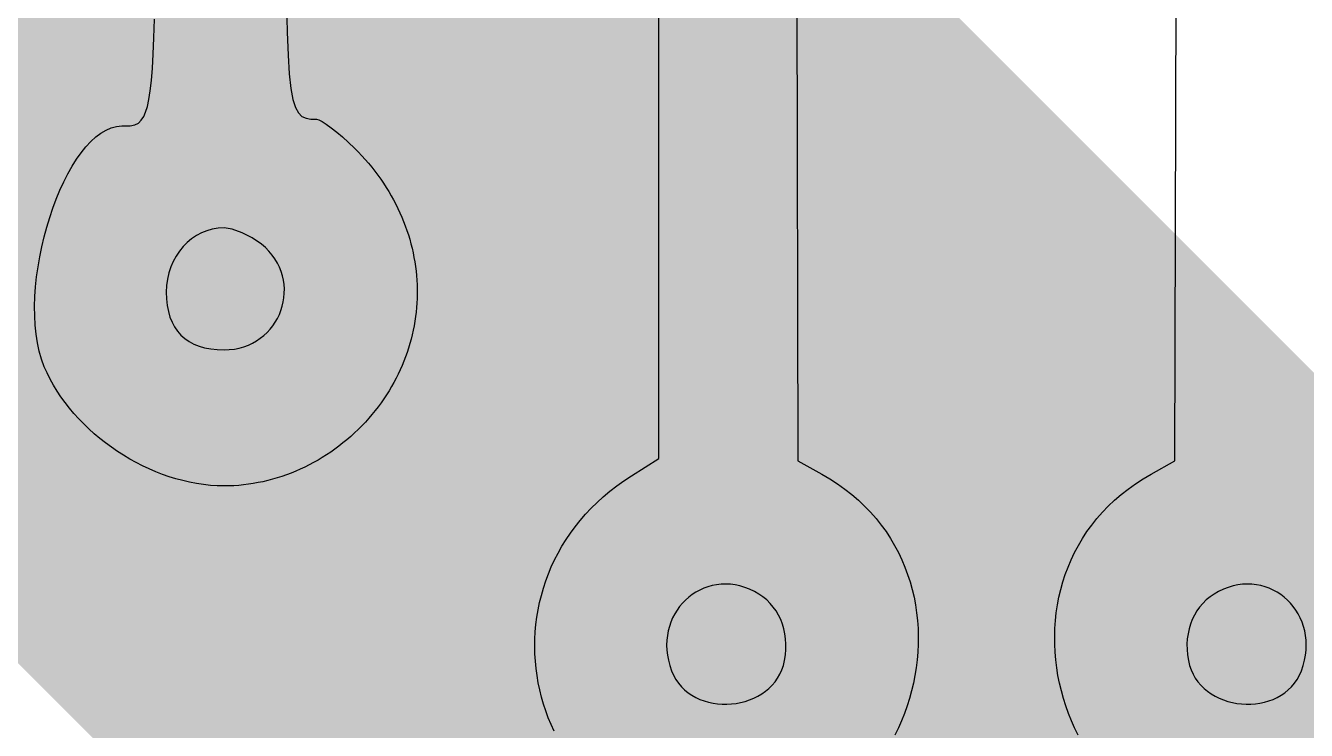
# Model space of a CAD drawing. Header units: inches. Extents: x -14 to 338, y 0 to 125.
# Drawn here: x 20.05 to 23.476, y 44.987 to 46.872 of the extents above; entities that cross this region are included whole.
import ezdxf

# ---------------------------------------------------------------- set-up
doc = ezdxf.new("R2010")
doc.units = ezdxf.units.IN
for name, color, linetype in [('Bottom Layer', 5, 'Continuous'), ('Bottom Overlay', 54, 'Continuous'), ('Top Overlay', 2, 'Continuous')]:
    doc.layers.add(name, color=color, linetype=linetype)

# ---------------------------------------------------------------- blocks, each defined once
blk = doc.blocks.new('IMPORTED_IMAGE_B_2')
at = {"layer": 'Bottom Overlay'}
for p, q in [((10.4995, -19.1533), (10.5088, -15.4235)), ((10.4359, -19.1886), (10.4995, -19.1533)), ((10.3741, -19.2285), (10.3937, -19.2145)), ((10.3937, -19.2145), (10.4143, -19.2012)), ((10.4143, -19.2012), (10.4359, -19.1886)), ((10.3378, -19.2583), (10.3554, -19.2431)), ((10.3554, -19.2431), (10.3741, -19.2285)), ((10.3054, -19.2904), (10.3211, -19.274)), ((10.3211, -19.274), (10.3378, -19.2583)), ((10.2769, -19.3245), (10.2907, -19.3072)), ((10.2907, -19.3072), (10.3054, -19.2904)), ((10.2521, -19.3605), (10.264, -19.3423)), ((10.264, -19.3423), (10.2769, -19.3245)), ((10.231, -19.398), (10.2411, -19.379)), ((10.2411, -19.379), (10.2521, -19.3605)), ((10.2135, -19.4369), (10.2218, -19.4173)), ((10.2218, -19.4173), (10.231, -19.398)), ((10.2061, -19.4567), (10.2135, -19.4369)), ((10.1939, -19.4972), (10.1996, -19.4769)), ((10.1996, -19.4769), (10.2061, -19.4567)), ((10.6548, -19.4875), (10.6419, -19.4914)), ((10.6676, -19.4848), (10.6548, -19.4875)), ((10.6548, -19.4875), (10.6548, -19.4875)), ((10.6803, -19.4831), (10.6676, -19.4848)), ((10.6676, -19.4848), (10.6676, -19.4848)), ((10.6928, -19.4825), (10.6803, -19.4831)), ((10.6803, -19.4831), (10.6803, -19.4831)), ((10.7051, -19.4828), (10.6928, -19.4825)), ((10.6928, -19.4825), (10.6928, -19.4825)), ((10.7171, -19.4842), (10.7051, -19.4828)), ((10.7051, -19.4828), (10.7051, -19.4828)), ((10.7289, -19.4864), (10.7171, -19.4842)), ((10.7171, -19.4842), (10.7171, -19.4842)), ((10.7403, -19.4895), (10.7289, -19.4864)), ((10.7289, -19.4864), (10.7289, -19.4864)), ((10.7514, -19.4935), (10.7403, -19.4895)), ((10.7403, -19.4895), (10.7403, -19.4895)), ((10.1852, -19.5384), (10.1891, -19.5177)), ((10.1891, -19.5177), (10.1939, -19.4972)), ((10.5831, -19.525), (10.5738, -19.5341)), ((10.5932, -19.5167), (10.5831, -19.525)), ((10.5831, -19.525), (10.5831, -19.525)), ((10.6041, -19.5092), (10.5932, -19.5167)), ((10.5932, -19.5167), (10.5932, -19.5167)), ((10.6159, -19.5025), (10.6041, -19.5092)), ((10.6041, -19.5092), (10.6041, -19.5092)), ((10.6289, -19.4963), (10.6159, -19.5025)), ((10.6159, -19.5025), (10.6159, -19.5025)), ((10.6419, -19.4914), (10.6289, -19.4963)), ((10.6289, -19.4963), (10.6289, -19.4963)), ((10.6419, -19.4914), (10.6419, -19.4914)), ((10.7621, -19.4984), (10.7514, -19.4935)), ((10.7514, -19.4935), (10.7514, -19.4935)), ((10.7724, -19.504), (10.7621, -19.4984)), ((10.7621, -19.4984), (10.7621, -19.4984)), ((10.7822, -19.5103), (10.7724, -19.504)), ((10.7724, -19.504), (10.7724, -19.504)), ((10.7914, -19.5174), (10.7822, -19.5103)), ((10.7822, -19.5103), (10.7822, -19.5103)), ((10.8002, -19.5252), (10.7914, -19.5174)), ((10.7914, -19.5174), (10.7914, -19.5174)), ((10.1798, -19.5801), (10.1821, -19.5592)), ((10.1821, -19.5592), (10.1852, -19.5384)), ((10.5579, -19.5544), (10.5513, -19.5655)), ((10.5654, -19.5439), (10.5579, -19.5544)), ((10.5579, -19.5544), (10.5579, -19.5544)), ((10.5738, -19.5341), (10.5654, -19.5439)), ((10.5654, -19.5439), (10.5654, -19.5439)), ((10.5738, -19.5341), (10.5738, -19.5341)), ((10.8084, -19.5336), (10.8002, -19.5252)), ((10.8002, -19.5252), (10.8002, -19.5252)), ((10.816, -19.5426), (10.8084, -19.5336)), ((10.8084, -19.5336), (10.8084, -19.5336)), ((10.8229, -19.5522), (10.816, -19.5426)), ((10.816, -19.5426), (10.816, -19.5426)), ((10.8291, -19.5623), (10.8229, -19.5522)), ((10.8229, -19.5522), (10.8229, -19.5522)), ((10.1784, -19.6011), (10.1798, -19.5801)), ((10.5409, -19.5894), (10.5371, -19.6021)), ((10.5457, -19.5771), (10.5409, -19.5894)), ((10.5409, -19.5894), (10.5409, -19.5894)), ((10.5513, -19.5655), (10.5457, -19.5771)), ((10.5457, -19.5771), (10.5457, -19.5771)), ((10.5513, -19.5655), (10.5513, -19.5655)), ((10.8347, -19.573), (10.8291, -19.5623)), ((10.8291, -19.5623), (10.8291, -19.5623)), ((10.8394, -19.5841), (10.8347, -19.573)), ((10.8347, -19.573), (10.8347, -19.573)), ((10.8434, -19.5957), (10.8394, -19.5841)), ((10.8394, -19.5841), (10.8394, -19.5841)), ((10.1778, -19.6222), (10.1784, -19.6011)), ((10.178, -19.6432), (10.1778, -19.6222)), ((10.5343, -19.6153), (10.5325, -19.629)), ((10.5371, -19.6021), (10.5343, -19.6153)), ((10.5343, -19.6153), (10.5343, -19.6153)), ((10.5371, -19.6021), (10.5371, -19.6021)), ((10.8466, -19.6077), (10.8434, -19.5957)), ((10.8434, -19.5957), (10.8434, -19.5957)), ((10.8489, -19.6201), (10.8466, -19.6077)), ((10.8466, -19.6077), (10.8466, -19.6077)), ((10.8502, -19.6328), (10.8489, -19.6201)), ((10.8489, -19.6201), (10.8489, -19.6201)), ((10.1789, -19.6642), (10.178, -19.6432)), ((10.5325, -19.629), (10.5316, -19.643)), ((10.5316, -19.643), (10.5316, -19.643)), ((10.5316, -19.643), (10.5318, -19.6574)), ((10.5318, -19.6574), (10.5318, -19.6574)), ((10.5318, -19.6574), (10.5331, -19.6721)), ((10.5325, -19.629), (10.5325, -19.629)), ((10.8486, -19.6725), (10.8502, -19.659)), ((10.8507, -19.6458), (10.8502, -19.6328)), ((10.8502, -19.6328), (10.8502, -19.6328)), ((10.8502, -19.659), (10.8507, -19.6458)), ((10.8502, -19.659), (10.8502, -19.659)), ((10.8507, -19.6458), (10.8507, -19.6458)), ((10.1807, -19.6852), (10.1789, -19.6642)), ((10.1833, -19.7061), (10.1807, -19.6852)), ((10.5331, -19.6721), (10.5331, -19.6721)), ((10.5331, -19.6721), (10.5354, -19.6871)), ((10.5354, -19.6871), (10.5354, -19.6871)), ((10.5354, -19.6871), (10.5384, -19.6998)), ((10.8424, -19.7001), (10.8461, -19.6862)), ((10.8461, -19.6862), (10.8486, -19.6725)), ((10.8461, -19.6862), (10.8461, -19.6862)), ((10.8486, -19.6725), (10.8486, -19.6725)), ((10.1866, -19.7269), (10.1833, -19.7061)), ((10.1907, -19.7476), (10.1866, -19.7269)), ((10.5384, -19.6998), (10.5384, -19.6998)), ((10.5384, -19.6998), (10.5425, -19.7119)), ((10.5425, -19.7119), (10.5425, -19.7119)), ((10.5425, -19.7119), (10.5477, -19.7233)), ((10.5477, -19.7233), (10.5477, -19.7233)), ((10.5477, -19.7233), (10.5538, -19.7339)), ((10.8262, -19.7373), (10.8324, -19.7262)), ((10.8324, -19.7262), (10.8376, -19.7141)), ((10.8324, -19.7262), (10.8324, -19.7262)), ((10.8376, -19.7141), (10.8424, -19.7001)), ((10.8376, -19.7141), (10.8376, -19.7141)), ((10.8424, -19.7001), (10.8424, -19.7001)), ((10.1956, -19.7681), (10.1907, -19.7476)), ((10.5538, -19.7339), (10.5538, -19.7339)), ((10.5538, -19.7339), (10.5608, -19.7438)), ((10.5608, -19.7438), (10.5608, -19.7438)), ((10.5608, -19.7438), (10.5687, -19.753)), ((10.5687, -19.753), (10.5687, -19.753)), ((10.5687, -19.753), (10.5773, -19.7615)), ((10.5773, -19.7615), (10.5773, -19.7615)), ((10.5773, -19.7615), (10.5866, -19.7692)), ((10.8025, -19.7655), (10.8112, -19.757)), ((10.8112, -19.757), (10.8191, -19.7476)), ((10.8112, -19.757), (10.8112, -19.757)), ((10.8191, -19.7476), (10.8262, -19.7373)), ((10.8191, -19.7476), (10.8191, -19.7476)), ((10.8262, -19.7373), (10.8262, -19.7373)), ((10.2012, -19.7884), (10.1956, -19.7681)), ((10.2076, -19.8085), (10.2012, -19.7884)), ((10.5866, -19.7692), (10.5866, -19.7692)), ((10.5866, -19.7692), (10.5965, -19.7761)), ((10.5965, -19.7761), (10.5965, -19.7761)), ((10.5965, -19.7761), (10.6069, -19.7823)), ((10.6069, -19.7823), (10.6069, -19.7823)), ((10.6069, -19.7823), (10.6179, -19.7877)), ((10.6179, -19.7877), (10.6179, -19.7877)), ((10.6179, -19.7877), (10.6292, -19.7924)), ((10.6292, -19.7924), (10.6292, -19.7924)), ((10.6292, -19.7924), (10.6409, -19.7962)), ((10.6409, -19.7962), (10.6409, -19.7962)), ((10.6409, -19.7962), (10.6529, -19.7993)), ((10.7267, -19.8011), (10.7387, -19.7985)), ((10.7387, -19.7985), (10.7504, -19.7951)), ((10.7387, -19.7985), (10.7387, -19.7985)), ((10.7504, -19.7951), (10.7618, -19.7909)), ((10.7504, -19.7951), (10.7504, -19.7951)), ((10.7618, -19.7909), (10.7727, -19.7858)), ((10.7618, -19.7909), (10.7618, -19.7909)), ((10.7727, -19.7858), (10.7832, -19.7799)), ((10.7727, -19.7858), (10.7727, -19.7858)), ((10.7832, -19.7799), (10.7932, -19.7731)), ((10.7832, -19.7799), (10.7832, -19.7799)), ((10.7932, -19.7731), (10.8025, -19.7655)), ((10.7932, -19.7731), (10.7932, -19.7731)), ((10.8025, -19.7655), (10.8025, -19.7655)), ((10.2147, -19.8284), (10.2076, -19.8085)), ((10.2225, -19.8479), (10.2147, -19.8284)), ((10.6529, -19.7993), (10.6529, -19.7993)), ((10.6529, -19.7993), (10.6651, -19.8016)), ((10.6651, -19.8016), (10.6651, -19.8016)), ((10.6651, -19.8016), (10.6774, -19.8031)), ((10.6774, -19.8031), (10.6774, -19.8031)), ((10.6774, -19.8031), (10.6898, -19.8038)), ((10.6898, -19.8038), (10.7022, -19.8037)), ((10.6898, -19.8038), (10.6898, -19.8038)), ((10.7022, -19.8037), (10.7145, -19.8028)), ((10.7022, -19.8037), (10.7022, -19.8037)), ((10.7145, -19.8028), (10.7267, -19.8011)), ((10.7145, -19.8028), (10.7145, -19.8028)), ((10.7267, -19.8011), (10.7267, -19.8011)), ((10.231, -19.8672), (10.2225, -19.8479)), ((10.2402, -19.8861), (10.231, -19.8672))]:
    blk.add_line(p, q, dxfattribs=at)
blk = doc.blocks.new('IMPORTED_IMAGE_B_3')
at = {"layer": 'Top Overlay'}
for p, q in [((9.4818, -15.4235), (9.4911, -19.1533)), ((9.1187, -19.1469), (9.1187, -16.4401)), ((8.1234, -17.9313), (8.1249, -18.0063)), ((7.7687, -18.0214), (7.7702, -17.9715)), ((8.1249, -18.0063), (8.1273, -18.068)), ((7.7668, -18.065), (7.7687, -18.0214)), ((7.7645, -18.1029), (7.7668, -18.065)), ((8.1273, -18.068), (8.1306, -18.1178)), ((7.7618, -18.1355), (7.7645, -18.1029)), ((8.1306, -18.1178), (8.1349, -18.1568)), ((7.7587, -18.1631), (7.7618, -18.1355)), ((7.7511, -18.2052), (7.7551, -18.1862)), ((7.7551, -18.1862), (7.7587, -18.1631)), ((8.1349, -18.1568), (8.1403, -18.1864)), ((8.1403, -18.1864), (8.147, -18.2079)), ((7.7412, -18.2324), (7.7464, -18.2204)), ((7.7464, -18.2204), (7.7511, -18.2052)), ((8.147, -18.2079), (8.1551, -18.2226)), ((8.1551, -18.2226), (8.1646, -18.2318)), ((7.6687, -18.2585), (7.6829, -18.2573)), ((7.6829, -18.2573), (7.7047, -18.2567)), ((7.7047, -18.2567), (7.7173, -18.2542)), ((7.7173, -18.2542), (7.727, -18.2495)), ((7.727, -18.2495), (7.7348, -18.2422)), ((7.7348, -18.2422), (7.7412, -18.2324)), ((8.1646, -18.2318), (8.1757, -18.2367)), ((8.1757, -18.2367), (8.1885, -18.2387)), ((8.1885, -18.2387), (8.2031, -18.2391)), ((8.2031, -18.2391), (8.2094, -18.2407)), ((8.2094, -18.2407), (8.2184, -18.2452)), ((8.2184, -18.2452), (8.2297, -18.2524)), ((8.2297, -18.2524), (8.2428, -18.262)), ((7.5999, -18.2991), (7.6132, -18.2868)), ((7.6132, -18.2868), (7.6268, -18.2765)), ((7.6268, -18.2765), (7.6406, -18.2683)), ((7.6406, -18.2683), (7.6546, -18.2622)), ((7.6546, -18.2622), (7.6687, -18.2585)), ((8.2428, -18.262), (8.2574, -18.2735)), ((8.2574, -18.2735), (8.2729, -18.2867)), ((8.2729, -18.2867), (8.2891, -18.3013)), ((7.5742, -18.3289), (7.5869, -18.3132)), ((7.5869, -18.3132), (7.5999, -18.2991)), ((8.2891, -18.3013), (8.3055, -18.317)), ((8.3055, -18.317), (8.3152, -18.3268)), ((7.5501, -18.3652), (7.5619, -18.3463)), ((7.5619, -18.3463), (7.5742, -18.3289)), ((8.3152, -18.3268), (8.3247, -18.3368)), ((8.3247, -18.3368), (8.3339, -18.347)), ((8.3339, -18.347), (8.3428, -18.3572)), ((8.3428, -18.3572), (8.3514, -18.3676)), ((7.5278, -18.4068), (7.5387, -18.3854)), ((7.5387, -18.3854), (7.5501, -18.3652)), ((8.3514, -18.3676), (8.3597, -18.3782)), ((8.3597, -18.3782), (8.3677, -18.3889)), ((8.3677, -18.3889), (8.3755, -18.3996)), ((7.5174, -18.4293), (7.5278, -18.4068)), ((8.3755, -18.3996), (8.3829, -18.4105)), ((8.3829, -18.4105), (8.39, -18.4215)), ((8.39, -18.4215), (8.3969, -18.4326)), ((7.4984, -18.477), (7.5076, -18.4527)), ((7.5076, -18.4527), (7.5174, -18.4293)), ((8.3969, -18.4326), (8.4034, -18.4439)), ((8.4034, -18.4439), (8.4097, -18.4552)), ((8.4097, -18.4552), (8.4156, -18.4666)), ((7.4899, -18.5021), (7.4984, -18.477)), ((8.4156, -18.4666), (8.4213, -18.478)), ((8.4213, -18.478), (8.4267, -18.4896)), ((8.4267, -18.4896), (8.4317, -18.5012)), ((7.475, -18.5538), (7.4821, -18.5277)), ((7.4821, -18.5277), (7.4899, -18.5021)), ((7.9402, -18.5308), (7.9248, -18.5334)), ((7.9561, -18.5299), (7.9402, -18.5308)), ((7.9402, -18.5308), (7.9402, -18.5308)), ((7.9781, -18.5334), (7.9561, -18.5299)), ((7.9561, -18.5299), (7.9561, -18.5299)), ((8.4317, -18.5012), (8.4365, -18.513)), ((8.4365, -18.513), (8.441, -18.5247)), ((8.441, -18.5247), (8.4452, -18.5366)), ((7.4687, -18.5803), (7.475, -18.5538)), ((7.8695, -18.559), (7.8576, -18.5688)), ((7.8822, -18.5505), (7.8695, -18.559)), ((7.8695, -18.559), (7.8695, -18.559)), ((7.8957, -18.5433), (7.8822, -18.5505)), ((7.8822, -18.5505), (7.8822, -18.5505)), ((7.9099, -18.5376), (7.8957, -18.5433)), ((7.8957, -18.5433), (7.8957, -18.5433)), ((7.9248, -18.5334), (7.9099, -18.5376)), ((7.9099, -18.5376), (7.9099, -18.5376)), ((7.9248, -18.5334), (7.9248, -18.5334)), ((8.0042, -18.5427), (7.9781, -18.5334)), ((7.9781, -18.5334), (7.9781, -18.5334)), ((8.0313, -18.5566), (8.0042, -18.5427)), ((8.0042, -18.5427), (8.0042, -18.5427)), ((8.056, -18.5735), (8.0313, -18.5566)), ((8.0313, -18.5566), (8.0313, -18.5566)), ((8.4452, -18.5366), (8.4491, -18.5485)), ((8.4491, -18.5485), (8.4527, -18.5604)), ((8.4527, -18.5604), (8.456, -18.5724)), ((7.4632, -18.607), (7.4687, -18.5803)), ((7.8367, -18.592), (7.8279, -18.6052)), ((7.8467, -18.5799), (7.8367, -18.592)), ((7.8367, -18.592), (7.8367, -18.592)), ((7.8576, -18.5688), (7.8467, -18.5799)), ((7.8467, -18.5799), (7.8467, -18.5799)), ((7.8576, -18.5688), (7.8576, -18.5688)), ((8.0667, -18.5827), (8.056, -18.5735)), ((8.056, -18.5735), (8.056, -18.5735)), ((8.0763, -18.5925), (8.0667, -18.5827)), ((8.0667, -18.5827), (8.0667, -18.5827)), ((8.0848, -18.6026), (8.0763, -18.5925)), ((8.0763, -18.5925), (8.0763, -18.5925)), ((8.456, -18.5724), (8.459, -18.5845)), ((8.459, -18.5845), (8.4617, -18.5966)), ((8.4617, -18.5966), (8.4641, -18.6087)), ((7.4549, -18.6607), (7.4586, -18.6339)), ((7.4586, -18.6339), (7.4632, -18.607)), ((7.8137, -18.6344), (7.8086, -18.6502)), ((7.8202, -18.6194), (7.8137, -18.6344)), ((7.8137, -18.6344), (7.8137, -18.6344)), ((7.8279, -18.6052), (7.8202, -18.6194)), ((7.8202, -18.6194), (7.8202, -18.6194)), ((7.8279, -18.6052), (7.8279, -18.6052)), ((8.0924, -18.6131), (8.0848, -18.6026)), ((8.0848, -18.6026), (8.0848, -18.6026)), ((8.0989, -18.624), (8.0924, -18.6131)), ((8.0924, -18.6131), (8.0924, -18.6131)), ((8.1044, -18.6351), (8.0989, -18.624)), ((8.0989, -18.624), (8.0989, -18.624)), ((8.4641, -18.6087), (8.4662, -18.6208)), ((8.4662, -18.6208), (8.468, -18.633)), ((8.468, -18.633), (8.4696, -18.6452)), ((7.4521, -18.6873), (7.4549, -18.6607)), ((7.8048, -18.6668), (7.8025, -18.6839)), ((7.8086, -18.6502), (7.8048, -18.6668)), ((7.8048, -18.6668), (7.8048, -18.6668)), ((7.8086, -18.6502), (7.8086, -18.6502)), ((8.1089, -18.6464), (8.1044, -18.6351)), ((8.1044, -18.6351), (8.1044, -18.6351)), ((8.1124, -18.658), (8.1089, -18.6464)), ((8.1089, -18.6464), (8.1089, -18.6464)), ((8.115, -18.6697), (8.1124, -18.658)), ((8.1124, -18.658), (8.1124, -18.658)), ((8.4696, -18.6452), (8.4708, -18.6574)), ((8.4708, -18.6574), (8.4717, -18.6696)), ((7.4503, -18.7138), (7.4521, -18.6873)), ((7.8025, -18.6839), (7.8017, -18.7016)), ((7.8017, -18.7016), (7.8017, -18.7016)), ((7.8017, -18.7016), (7.8023, -18.72)), ((7.8025, -18.6839), (7.8025, -18.6839)), ((8.1167, -18.6814), (8.115, -18.6697)), ((8.115, -18.6697), (8.115, -18.6697)), ((8.1175, -18.6932), (8.1167, -18.6814)), ((8.1167, -18.6814), (8.1167, -18.6814)), ((8.1174, -18.7049), (8.1175, -18.6932)), ((8.1175, -18.6932), (8.1175, -18.6932)), ((8.4717, -18.6696), (8.4723, -18.6819)), ((8.4723, -18.6819), (8.4727, -18.6941)), ((8.4727, -18.6941), (8.4727, -18.7063)), ((7.4494, -18.7398), (7.4503, -18.7138)), ((7.8023, -18.72), (7.8023, -18.72)), ((7.8023, -18.72), (7.8042, -18.7373)), ((8.1119, -18.7394), (8.1146, -18.7281)), ((8.1146, -18.7281), (8.1164, -18.7166)), ((8.1146, -18.7281), (8.1146, -18.7281)), ((8.1164, -18.7166), (8.1174, -18.7049)), ((8.1164, -18.7166), (8.1164, -18.7166)), ((8.1174, -18.7049), (8.1174, -18.7049)), ((8.4719, -18.7308), (8.471, -18.743)), ((8.4724, -18.7186), (8.4719, -18.7308)), ((8.4727, -18.7063), (8.4724, -18.7186)), ((7.4497, -18.7653), (7.4494, -18.7398)), ((7.451, -18.7903), (7.4497, -18.7653)), ((7.8042, -18.7373), (7.8042, -18.7373)), ((7.8042, -18.7373), (7.8073, -18.7534)), ((7.8073, -18.7534), (7.8073, -18.7534)), ((7.8073, -18.7534), (7.8116, -18.7684)), ((7.8116, -18.7684), (7.8116, -18.7684)), ((7.8116, -18.7684), (7.8171, -18.7822)), ((8.0991, -18.7719), (8.1041, -18.7614)), ((8.1041, -18.7614), (8.1084, -18.7506)), ((8.1041, -18.7614), (8.1041, -18.7614)), ((8.1084, -18.7506), (8.1119, -18.7394)), ((8.1084, -18.7506), (8.1084, -18.7506)), ((8.1119, -18.7394), (8.1119, -18.7394)), ((8.4684, -18.7673), (8.4666, -18.7794)), ((8.4698, -18.7551), (8.4684, -18.7673)), ((8.471, -18.743), (8.4698, -18.7551)), ((7.4535, -18.8144), (7.451, -18.7903)), ((7.8171, -18.7822), (7.8171, -18.7822)), ((7.8171, -18.7822), (7.8239, -18.7949)), ((7.8239, -18.7949), (7.8239, -18.7949)), ((7.8239, -18.7949), (7.8318, -18.8064)), ((8.0713, -18.8097), (8.0793, -18.801)), ((8.0793, -18.801), (8.0866, -18.7918)), ((8.0793, -18.801), (8.0793, -18.801)), ((8.0866, -18.7918), (8.0932, -18.7821)), ((8.0866, -18.7918), (8.0866, -18.7918)), ((8.0932, -18.7821), (8.0991, -18.7719)), ((8.0932, -18.7821), (8.0932, -18.7821)), ((8.0991, -18.7719), (8.0991, -18.7719)), ((8.4622, -18.8035), (8.4595, -18.8155)), ((8.4646, -18.7915), (8.4622, -18.8035)), ((8.4666, -18.7794), (8.4646, -18.7915)), ((7.4571, -18.8377), (7.4535, -18.8144)), ((7.462, -18.86), (7.4571, -18.8377)), ((7.8318, -18.8064), (7.8318, -18.8064)), ((7.8318, -18.8064), (7.8409, -18.8167)), ((7.8409, -18.8167), (7.8409, -18.8167)), ((7.8409, -18.8167), (7.8513, -18.8258)), ((7.8513, -18.8258), (7.8513, -18.8258)), ((7.8513, -18.8258), (7.8628, -18.8338)), ((7.8628, -18.8338), (7.8628, -18.8338)), ((7.8628, -18.8338), (7.8754, -18.8405)), ((8.0212, -18.8433), (8.0325, -18.838)), ((8.0325, -18.838), (8.0432, -18.832)), ((8.0325, -18.838), (8.0325, -18.838)), ((8.0432, -18.832), (8.0532, -18.8252)), ((8.0432, -18.832), (8.0432, -18.832)), ((8.0532, -18.8252), (8.0626, -18.8178)), ((8.0532, -18.8252), (8.0532, -18.8252)), ((8.0626, -18.8178), (8.0713, -18.8097)), ((8.0626, -18.8178), (8.0626, -18.8178)), ((8.0713, -18.8097), (8.0713, -18.8097)), ((8.4533, -18.8394), (8.4498, -18.8512)), ((8.4566, -18.8275), (8.4533, -18.8394)), ((8.4595, -18.8155), (8.4566, -18.8275)), ((7.4681, -18.8812), (7.462, -18.86)), ((7.8754, -18.8405), (7.8754, -18.8405)), ((7.8754, -18.8405), (7.8893, -18.846)), ((7.8893, -18.846), (7.8893, -18.846)), ((7.8893, -18.846), (7.9043, -18.8503)), ((7.9043, -18.8503), (7.9043, -18.8503)), ((7.9043, -18.8503), (7.9204, -18.8534)), ((7.9204, -18.8534), (7.9204, -18.8534)), ((7.9204, -18.8534), (7.9377, -18.8553)), ((7.9377, -18.8553), (7.9377, -18.8553)), ((7.9377, -18.8553), (7.9561, -18.8559)), ((7.9561, -18.8559), (7.9702, -18.8554)), ((7.9561, -18.8559), (7.9561, -18.8559)), ((7.9702, -18.8554), (7.9838, -18.8538)), ((7.9702, -18.8554), (7.9702, -18.8554)), ((7.9838, -18.8538), (7.9969, -18.8512)), ((7.9838, -18.8538), (7.9838, -18.8538)), ((7.9969, -18.8512), (8.0093, -18.8477)), ((7.9969, -18.8512), (7.9969, -18.8512)), ((8.0093, -18.8477), (8.0212, -18.8433)), ((8.0093, -18.8477), (8.0093, -18.8477)), ((8.0212, -18.8433), (8.0212, -18.8433)), ((8.4459, -18.863), (8.4417, -18.8747)), ((8.4498, -18.8512), (8.4459, -18.863)), ((7.4755, -18.9011), (7.4681, -18.8812)), ((7.4829, -18.9178), (7.4755, -18.9011)), ((8.4325, -18.8979), (8.4275, -18.9094)), ((8.4373, -18.8864), (8.4325, -18.8979)), ((8.4417, -18.8747), (8.4373, -18.8864)), ((7.4911, -18.9342), (7.4829, -18.9178)), ((7.5, -18.9503), (7.4911, -18.9342)), ((8.4164, -18.9321), (8.4105, -18.9433)), ((8.4221, -18.9208), (8.4164, -18.9321)), ((8.4275, -18.9094), (8.4221, -18.9208)), ((7.5096, -18.9662), (7.5, -18.9503)), ((7.5199, -18.9817), (7.5096, -18.9662)), ((8.3907, -18.9763), (8.3836, -18.9871)), ((8.3976, -18.9654), (8.3907, -18.9763)), ((8.4042, -18.9544), (8.3976, -18.9654)), ((8.4105, -18.9433), (8.4042, -18.9544)), ((7.5309, -18.9969), (7.5199, -18.9817)), ((7.5425, -19.0118), (7.5309, -18.9969)), ((8.3683, -19.0083), (8.3602, -19.0187)), ((8.3761, -18.9977), (8.3683, -19.0083)), ((8.3836, -18.9871), (8.3761, -18.9977)), ((7.5547, -19.0264), (7.5425, -19.0118)), ((7.5675, -19.0405), (7.5547, -19.0264)), ((7.5808, -19.0543), (7.5675, -19.0405)), ((8.3431, -19.0391), (8.3341, -19.0491)), ((8.3518, -19.029), (8.3431, -19.0391)), ((8.3602, -19.0187), (8.3518, -19.029)), ((7.5947, -19.0677), (7.5808, -19.0543)), ((7.609, -19.0806), (7.5947, -19.0677)), ((8.3051, -19.0784), (8.2949, -19.0876)), ((8.315, -19.0689), (8.3051, -19.0784)), ((8.3246, -19.0591), (8.315, -19.0689)), ((8.3341, -19.0491), (8.3246, -19.0591)), ((7.6239, -19.0931), (7.609, -19.0806)), ((7.6391, -19.1051), (7.6239, -19.0931)), ((7.6548, -19.1166), (7.6391, -19.1051)), ((8.2635, -19.1135), (8.2526, -19.1215)), ((8.2741, -19.1051), (8.2635, -19.1135)), ((8.2846, -19.0965), (8.2741, -19.1051)), ((8.2949, -19.0876), (8.2846, -19.0965)), ((7.6708, -19.1276), (7.6548, -19.1166)), ((7.6872, -19.1381), (7.6708, -19.1276)), ((7.7039, -19.1481), (7.6872, -19.1381)), ((7.7209, -19.1574), (7.7039, -19.1481)), ((8.219, -19.1439), (8.2075, -19.1508)), ((8.2304, -19.1368), (8.219, -19.1439)), ((8.2416, -19.1293), (8.2304, -19.1368)), ((8.2526, -19.1215), (8.2416, -19.1293)), ((9.0459, -19.1929), (9.1187, -19.1469)), ((7.7382, -19.1663), (7.7209, -19.1574)), ((7.7557, -19.1745), (7.7382, -19.1663)), ((7.7734, -19.1821), (7.7557, -19.1745)), ((7.7913, -19.189), (7.7734, -19.1821)), ((8.1479, -19.1805), (8.1357, -19.1855)), ((8.1601, -19.1752), (8.1479, -19.1805)), ((8.1721, -19.1696), (8.1601, -19.1752)), ((8.184, -19.1636), (8.1721, -19.1696)), ((8.1958, -19.1574), (8.184, -19.1636)), ((8.2075, -19.1508), (8.1958, -19.1574)), ((9.4911, -19.1533), (9.5547, -19.1886)), ((7.8094, -19.1953), (7.7913, -19.189)), ((7.8276, -19.201), (7.8094, -19.1953)), ((7.8459, -19.2059), (7.8276, -19.201)), ((7.8642, -19.2101), (7.8459, -19.2059)), ((7.8826, -19.2137), (7.8642, -19.2101)), ((7.901, -19.2164), (7.8826, -19.2137)), ((7.9195, -19.2184), (7.901, -19.2164)), ((8.0214, -19.2155), (8.0084, -19.2171)), ((8.0343, -19.2135), (8.0214, -19.2155)), ((8.0472, -19.2112), (8.0343, -19.2135)), ((8.0601, -19.2086), (8.0472, -19.2112)), ((8.0729, -19.2055), (8.0601, -19.2086)), ((8.0856, -19.2022), (8.0729, -19.2055)), ((8.0982, -19.1985), (8.0856, -19.2022)), ((8.1108, -19.1945), (8.0982, -19.1985)), ((8.1233, -19.1902), (8.1108, -19.1945)), ((8.1357, -19.1855), (8.1233, -19.1902)), ((9.0065, -19.2199), (9.0258, -19.2061)), ((9.0258, -19.2061), (9.0459, -19.1929)), ((9.5547, -19.1886), (9.5763, -19.2012)), ((9.5763, -19.2012), (9.5969, -19.2145)), ((9.5969, -19.2145), (9.6165, -19.2285)), ((7.9378, -19.2196), (7.9195, -19.2184)), ((7.9561, -19.22), (7.9378, -19.2196)), ((7.9692, -19.2198), (7.9561, -19.22)), ((7.9823, -19.2193), (7.9692, -19.2198)), ((7.9954, -19.2184), (7.9823, -19.2193)), ((8.0084, -19.2171), (7.9954, -19.2184)), ((8.9538, -19.2641), (8.9705, -19.2489)), ((8.9705, -19.2489), (8.9881, -19.2341)), ((8.9881, -19.2341), (9.0065, -19.2199)), ((9.6165, -19.2285), (9.6352, -19.2431)), ((9.6352, -19.2431), (9.6528, -19.2583)), ((8.9228, -19.2958), (8.9379, -19.2798)), ((8.9379, -19.2798), (8.9538, -19.2641)), ((9.6528, -19.2583), (9.6695, -19.274)), ((9.6695, -19.274), (9.6852, -19.2904)), ((8.8952, -19.3291), (8.9086, -19.3123)), ((8.9086, -19.3123), (8.9228, -19.2958)), ((9.6852, -19.2904), (9.6999, -19.3072)), ((9.6999, -19.3072), (9.7137, -19.3245)), ((8.8708, -19.3637), (8.8826, -19.3463)), ((8.8826, -19.3463), (8.8952, -19.3291)), ((9.7137, -19.3245), (9.7266, -19.3423)), ((9.7266, -19.3423), (9.7385, -19.3605)), ((8.8496, -19.3996), (8.8598, -19.3815)), ((8.8598, -19.3815), (8.8708, -19.3637)), ((9.7385, -19.3605), (9.7495, -19.379)), ((9.7495, -19.379), (9.7596, -19.398)), ((8.8315, -19.4365), (8.8402, -19.4179)), ((8.8402, -19.4179), (8.8496, -19.3996)), ((9.7596, -19.398), (9.7688, -19.4173)), ((9.7688, -19.4173), (9.7771, -19.4369)), ((8.8167, -19.4742), (8.8237, -19.4552)), ((8.8237, -19.4552), (8.8315, -19.4365)), ((9.7771, -19.4369), (9.7845, -19.4567)), ((8.8104, -19.4933), (8.8167, -19.4742)), ((9.2503, -19.4895), (9.2392, -19.4935)), ((9.2617, -19.4864), (9.2503, -19.4895)), ((9.2503, -19.4895), (9.2503, -19.4895)), ((9.2735, -19.4842), (9.2617, -19.4864)), ((9.2617, -19.4864), (9.2617, -19.4864)), ((9.2855, -19.4828), (9.2735, -19.4842)), ((9.2735, -19.4842), (9.2735, -19.4842)), ((9.2978, -19.4825), (9.2855, -19.4828)), ((9.2855, -19.4828), (9.2855, -19.4828)), ((9.3103, -19.4831), (9.2978, -19.4825)), ((9.2978, -19.4825), (9.2978, -19.4825)), ((9.323, -19.4848), (9.3103, -19.4831)), ((9.3103, -19.4831), (9.3103, -19.4831)), ((9.3358, -19.4875), (9.323, -19.4848)), ((9.323, -19.4848), (9.323, -19.4848)), ((9.3487, -19.4914), (9.3358, -19.4875)), ((9.3358, -19.4875), (9.3358, -19.4875)), ((9.7845, -19.4567), (9.791, -19.4769)), ((9.791, -19.4769), (9.7967, -19.4972)), ((8.8001, -19.532), (8.8048, -19.5126)), ((8.8048, -19.5126), (8.8104, -19.4933)), ((9.1992, -19.5174), (9.1904, -19.5252)), ((9.2085, -19.5103), (9.1992, -19.5174)), ((9.1992, -19.5174), (9.1992, -19.5174)), ((9.2183, -19.504), (9.2085, -19.5103)), ((9.2085, -19.5103), (9.2085, -19.5103)), ((9.2285, -19.4984), (9.2183, -19.504)), ((9.2183, -19.504), (9.2183, -19.504)), ((9.2392, -19.4935), (9.2285, -19.4984)), ((9.2285, -19.4984), (9.2285, -19.4984)), ((9.2392, -19.4935), (9.2392, -19.4935)), ((9.3617, -19.4963), (9.3487, -19.4914)), ((9.3487, -19.4914), (9.3487, -19.4914)), ((9.3747, -19.5025), (9.3617, -19.4963)), ((9.3617, -19.4963), (9.3617, -19.4963)), ((9.3865, -19.5092), (9.3747, -19.5025)), ((9.3747, -19.5025), (9.3747, -19.5025)), ((9.3974, -19.5167), (9.3865, -19.5092)), ((9.3865, -19.5092), (9.3865, -19.5092)), ((9.4075, -19.525), (9.3974, -19.5167)), ((9.3974, -19.5167), (9.3974, -19.5167)), ((9.4168, -19.5341), (9.4075, -19.525)), ((9.4075, -19.525), (9.4075, -19.525)), ((9.7967, -19.4972), (9.8015, -19.5177)), ((9.8015, -19.5177), (9.8054, -19.5384)), ((8.7928, -19.571), (8.7961, -19.5515)), ((8.7961, -19.5515), (8.8001, -19.532)), ((9.1677, -19.5522), (9.1615, -19.5623)), ((9.1747, -19.5426), (9.1677, -19.5522)), ((9.1677, -19.5522), (9.1677, -19.5522)), ((9.1822, -19.5336), (9.1747, -19.5426)), ((9.1747, -19.5426), (9.1747, -19.5426)), ((9.1904, -19.5252), (9.1822, -19.5336)), ((9.1822, -19.5336), (9.1822, -19.5336)), ((9.1904, -19.5252), (9.1904, -19.5252)), ((9.4252, -19.5439), (9.4168, -19.5341)), ((9.4168, -19.5341), (9.4168, -19.5341)), ((9.4327, -19.5544), (9.4252, -19.5439)), ((9.4252, -19.5439), (9.4252, -19.5439)), ((9.4393, -19.5655), (9.4327, -19.5544)), ((9.4327, -19.5544), (9.4327, -19.5544)), ((9.8054, -19.5384), (9.8085, -19.5592)), ((9.8085, -19.5592), (9.8108, -19.5801)), ((8.7886, -19.6103), (8.7903, -19.5906)), ((8.7903, -19.5906), (8.7928, -19.571)), ((9.1512, -19.5841), (9.1472, -19.5957)), ((9.156, -19.573), (9.1512, -19.5841)), ((9.1512, -19.5841), (9.1512, -19.5841)), ((9.1615, -19.5623), (9.156, -19.573)), ((9.156, -19.573), (9.156, -19.573)), ((9.1615, -19.5623), (9.1615, -19.5623)), ((9.445, -19.5771), (9.4393, -19.5655)), ((9.4393, -19.5655), (9.4393, -19.5655)), ((9.4497, -19.5894), (9.445, -19.5771)), ((9.445, -19.5771), (9.445, -19.5771)), ((9.4535, -19.6021), (9.4497, -19.5894)), ((9.4497, -19.5894), (9.4497, -19.5894)), ((9.8108, -19.5801), (9.8122, -19.6011)), ((8.7876, -19.6299), (8.7886, -19.6103)), ((9.1418, -19.6201), (9.1404, -19.6328)), ((9.144, -19.6077), (9.1418, -19.6201)), ((9.1418, -19.6201), (9.1418, -19.6201)), ((9.1472, -19.5957), (9.144, -19.6077)), ((9.144, -19.6077), (9.144, -19.6077)), ((9.1472, -19.5957), (9.1472, -19.5957)), ((9.4563, -19.6153), (9.4535, -19.6021)), ((9.4535, -19.6021), (9.4535, -19.6021)), ((9.4582, -19.629), (9.4563, -19.6153)), ((9.4563, -19.6153), (9.4563, -19.6153)), ((9.8122, -19.6011), (9.8129, -19.6222)), ((9.8129, -19.6222), (9.8127, -19.6432)), ((8.7873, -19.6495), (8.7876, -19.6299)), ((8.7877, -19.6691), (8.7873, -19.6495)), ((9.1404, -19.6328), (9.1399, -19.6458)), ((9.1399, -19.6458), (9.1399, -19.6458)), ((9.1399, -19.6458), (9.1404, -19.659)), ((9.1404, -19.6328), (9.1404, -19.6328)), ((9.1404, -19.659), (9.1404, -19.659)), ((9.1404, -19.659), (9.142, -19.6725)), ((9.4575, -19.6721), (9.4588, -19.6574)), ((9.459, -19.643), (9.4582, -19.629)), ((9.4582, -19.629), (9.4582, -19.629)), ((9.4588, -19.6574), (9.459, -19.643)), ((9.4588, -19.6574), (9.4588, -19.6574)), ((9.459, -19.643), (9.459, -19.643)), ((9.8127, -19.6432), (9.8117, -19.6642)), ((8.7888, -19.6886), (8.7877, -19.6691)), ((8.7907, -19.7081), (8.7888, -19.6886)), ((9.142, -19.6725), (9.142, -19.6725)), ((9.142, -19.6725), (9.1445, -19.6862)), ((9.1445, -19.6862), (9.1445, -19.6862)), ((9.1445, -19.6862), (9.1482, -19.7001)), ((9.4522, -19.6998), (9.4553, -19.6871)), ((9.4553, -19.6871), (9.4575, -19.6721)), ((9.4553, -19.6871), (9.4553, -19.6871)), ((9.4575, -19.6721), (9.4575, -19.6721)), ((9.8099, -19.6852), (9.8073, -19.7061)), ((9.8117, -19.6642), (9.8099, -19.6852)), ((8.7933, -19.7274), (8.7907, -19.7081)), ((8.7966, -19.7466), (8.7933, -19.7274)), ((9.1482, -19.7001), (9.1482, -19.7001)), ((9.1482, -19.7001), (9.153, -19.7141)), ((9.153, -19.7141), (9.153, -19.7141)), ((9.153, -19.7141), (9.1582, -19.7262)), ((9.1582, -19.7262), (9.1582, -19.7262)), ((9.1582, -19.7262), (9.1644, -19.7373)), ((9.4368, -19.7339), (9.4429, -19.7233)), ((9.4429, -19.7233), (9.4481, -19.7119)), ((9.4429, -19.7233), (9.4429, -19.7233)), ((9.4481, -19.7119), (9.4522, -19.6998)), ((9.4481, -19.7119), (9.4481, -19.7119)), ((9.4522, -19.6998), (9.4522, -19.6998)), ((9.804, -19.7269), (9.7999, -19.7476)), ((9.8073, -19.7061), (9.804, -19.7269)), ((8.8006, -19.7657), (8.7966, -19.7466)), ((9.1644, -19.7373), (9.1644, -19.7373)), ((9.1644, -19.7373), (9.1715, -19.7476)), ((9.1715, -19.7476), (9.1715, -19.7476)), ((9.1715, -19.7476), (9.1794, -19.757)), ((9.1794, -19.757), (9.1794, -19.757)), ((9.1794, -19.757), (9.1881, -19.7655)), ((9.404, -19.7692), (9.4133, -19.7615)), ((9.4133, -19.7615), (9.4219, -19.753)), ((9.4133, -19.7615), (9.4133, -19.7615)), ((9.4219, -19.753), (9.4298, -19.7438)), ((9.4219, -19.753), (9.4219, -19.753)), ((9.4298, -19.7438), (9.4368, -19.7339)), ((9.4298, -19.7438), (9.4298, -19.7438)), ((9.4368, -19.7339), (9.4368, -19.7339)), ((9.7999, -19.7476), (9.795, -19.7681)), ((8.8052, -19.7846), (8.8006, -19.7657)), ((8.8106, -19.8033), (8.8052, -19.7846)), ((9.1881, -19.7655), (9.1881, -19.7655)), ((9.1881, -19.7655), (9.1974, -19.7731)), ((9.1974, -19.7731), (9.1974, -19.7731)), ((9.1974, -19.7731), (9.2074, -19.7799)), ((9.2074, -19.7799), (9.2074, -19.7799)), ((9.2074, -19.7799), (9.2179, -19.7858)), ((9.2179, -19.7858), (9.2179, -19.7858)), ((9.2179, -19.7858), (9.2288, -19.7909)), ((9.2288, -19.7909), (9.2288, -19.7909)), ((9.2288, -19.7909), (9.2402, -19.7951)), ((9.2402, -19.7951), (9.2402, -19.7951)), ((9.2402, -19.7951), (9.252, -19.7985)), ((9.252, -19.7985), (9.252, -19.7985)), ((9.252, -19.7985), (9.2639, -19.8011)), ((9.3377, -19.7993), (9.3497, -19.7962)), ((9.3497, -19.7962), (9.3614, -19.7924)), ((9.3497, -19.7962), (9.3497, -19.7962)), ((9.3614, -19.7924), (9.3728, -19.7877)), ((9.3614, -19.7924), (9.3614, -19.7924)), ((9.3728, -19.7877), (9.3837, -19.7823)), ((9.3728, -19.7877), (9.3728, -19.7877)), ((9.3837, -19.7823), (9.3941, -19.7761)), ((9.3837, -19.7823), (9.3837, -19.7823)), ((9.3941, -19.7761), (9.404, -19.7692)), ((9.3941, -19.7761), (9.3941, -19.7761)), ((9.404, -19.7692), (9.404, -19.7692)), ((9.7894, -19.7884), (9.783, -19.8085)), ((9.795, -19.7681), (9.7894, -19.7884)), ((8.8167, -19.8218), (8.8106, -19.8033)), ((8.8234, -19.84), (8.8167, -19.8218)), ((9.2639, -19.8011), (9.2639, -19.8011)), ((9.2639, -19.8011), (9.2761, -19.8028)), ((9.2761, -19.8028), (9.2761, -19.8028)), ((9.2761, -19.8028), (9.2885, -19.8037)), ((9.2885, -19.8037), (9.2885, -19.8037)), ((9.2885, -19.8037), (9.3009, -19.8038)), ((9.3009, -19.8038), (9.3132, -19.8031)), ((9.3009, -19.8038), (9.3009, -19.8038)), ((9.3132, -19.8031), (9.3256, -19.8016)), ((9.3132, -19.8031), (9.3132, -19.8031)), ((9.3256, -19.8016), (9.3377, -19.7993)), ((9.3256, -19.8016), (9.3256, -19.8016)), ((9.3377, -19.7993), (9.3377, -19.7993)), ((9.776, -19.8284), (9.7682, -19.8479)), ((9.783, -19.8085), (9.776, -19.8284)), ((8.8308, -19.858), (8.8234, -19.84)), ((8.8389, -19.8756), (8.8308, -19.858)), ((9.7596, -19.8672), (9.7504, -19.8861)), ((9.7682, -19.8479), (9.7596, -19.8672))]:
    blk.add_line(p, q, dxfattribs=at)

msp = doc.modelspace()

# ---------------------------------------------------------------- linework, layer by layer
at = {"layer": 'Bottom Layer', "const_width": 3}
for points in [[(20.8291, 46.4891), (20.8291, 71.8713)], [(20.8291, 46.4891), (29.2961, 38.0221)]]:
    msp.add_lwpolyline(points, dxfattribs=at)
at = {"layer": 'Bottom Layer', "const_width": 1.5}
msp.add_lwpolyline([(20.0791, 46.4891, 1), (21.5791, 46.4891, 1)], format="xyb", close=True, dxfattribs=at)
msp.add_lwpolyline([(20.0791, 46.4891, 1), (21.5791, 46.4891, 1)], format="xyb", close=True, dxfattribs=at)

# ---------------------------------------------------------------- block references
for name in ['IMPORTED_IMAGE_B_2', 'IMPORTED_IMAGE_B_3']:
    msp.add_blockref(name, (12.6249, 64.8609))

doc.saveas('drawing.dxf')
